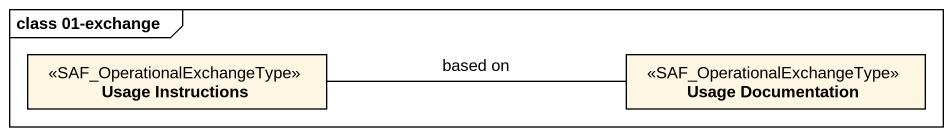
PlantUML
@startuml
mainframe class 01-exchange
hide circle
hide empty members
class "Usage Instructions" as Usage_Instructions <<SAF_OperationalExchangeType>>
class "Usage Documentation" as Usage_Documentation <<SAF_OperationalExchangeType>>
Usage_Instructions -right- Usage_Documentation : based on
@enduml
